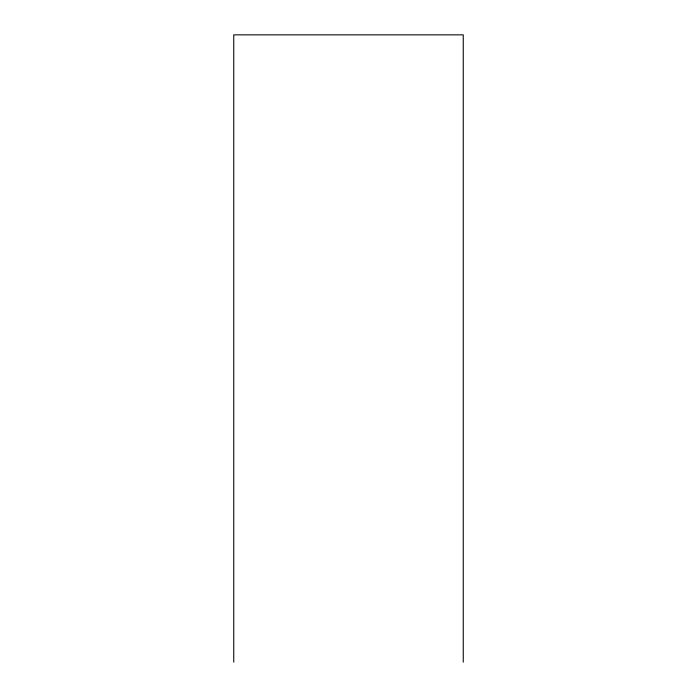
<?xml version="1.0" encoding="UTF-8"?>
<svg xmlns="http://www.w3.org/2000/svg" width="697" height="697" viewBox="0 0 697 697"><rect width="100%" height="100%" fill="white"/><g stroke="black" fill="none" stroke-linecap="round" stroke-linejoin="round"><path stroke-width="1.05" d="M463.252 662.15L463.252 34.85L233.748 34.85L233.748 662.15"/></g></svg>
